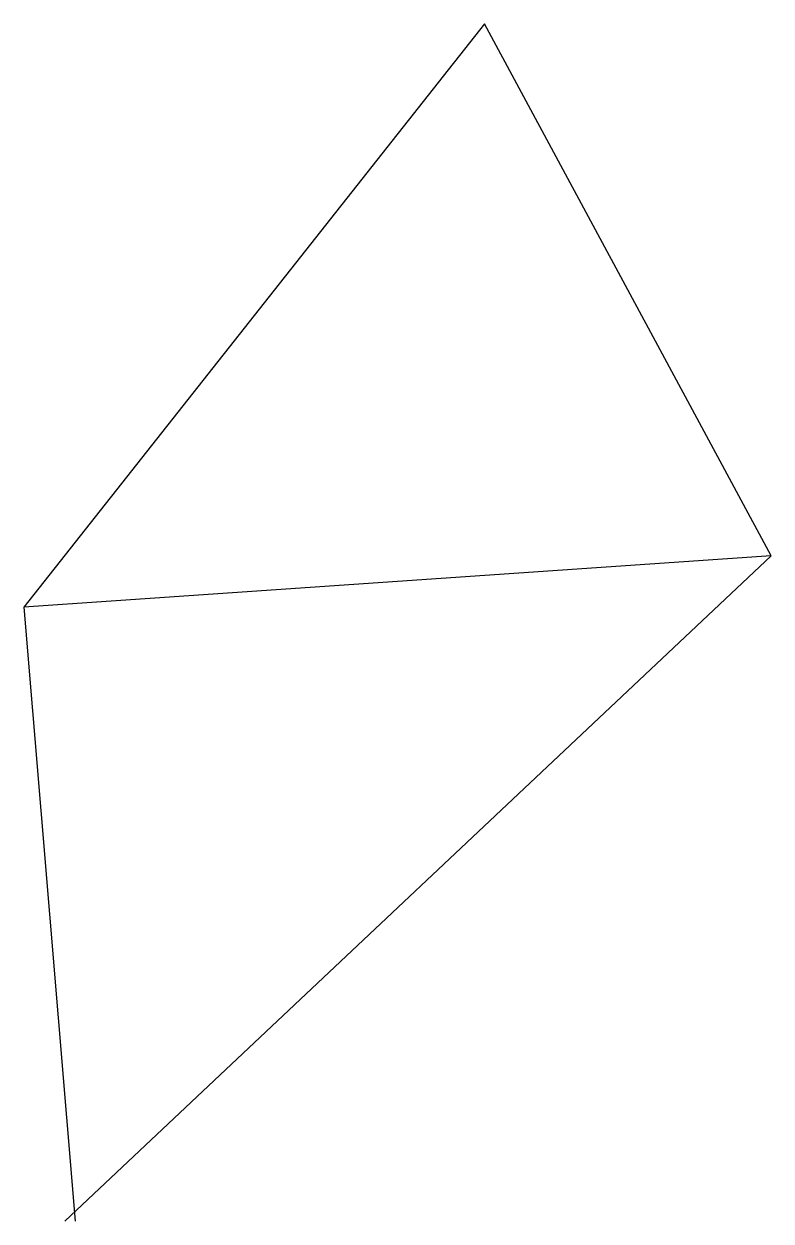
# Model space of a CAD drawing. Extents: x -80 to 1088, y 0 to 1872.
import ezdxf

# ---------------------------------------------------------------- set-up
doc = ezdxf.new("R2010")
doc.units = 0

msp = doc.modelspace()

# ---------------------------------------------------------------- linework, layer by layer
for p, q in [((640, 1872, 112), (-80, 960, -16)), ((1088, 1040), (640, 1872, 112)), ((1088, 1040), (-80, 960, -16)), ((-16, 0), (1088, 1040)), ((-80, 960, -16), (0, 0))]:
    msp.add_line(p, q)

doc.saveas('drawing.dxf')
